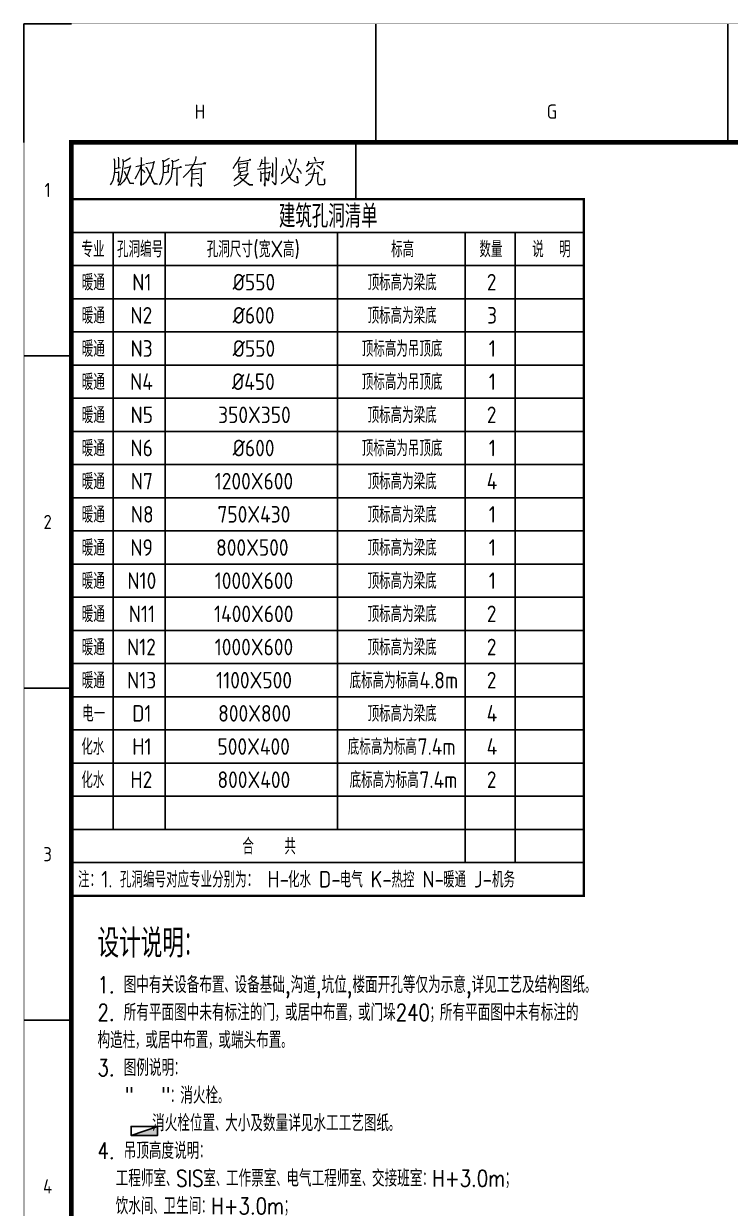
# Model space of a CAD drawing. Extents: x -93062 to 326984, y -142534 to 91021.
# Drawn here: x 2830 to 17736, y 66001 to 91001 of the extents above; entities that cross this region are included whole.
import ezdxf
from ezdxf.enums import TextEntityAlignment as Align

# ---------------------------------------------------------------- set-up
doc = ezdxf.new("R2010")
doc.units = 0
doc.header["$LTSCALE"] = 1000
doc.header["$MEASUREMENT"] = 0
doc.layers.get('0').update_dxf_attribs({"color": 8})
doc.layers.add('EQUIPMENT', color=8, linetype='Continuous')
doc.layers.add('TEXT', color=8, linetype='Continuous')
doc.styles.get("Standard").update_dxf_attribs({"font": 'gbenor.shx', "bigfont": 'gbcbig.shx'})
doc.styles.add('TK', font='GEDITXT.SHX', dxfattribs={"width": 0.85, "height": 3.5, "bigfont": 'DXT.SHX'})

# ---------------------------------------------------------------- blocks, each defined once
blk = doc.blocks.new('GEDI_WK_A1_V')
at = {"color": 3}
for p, q in [((0, 841), (10, 841)), ((0, 816), (0, 841)), ((74.25, 816), (74.25, 841)), ((148.5, 816), (148.5, 841)), ((70, 804), (70, 816)), ((10, 804), (70, 804)), ((0, 770.92), (10, 770.92)), ((0, 700.83), (10, 700.83)), ((0, 630.75), (10, 630.75))]:
    blk.add_line(p, q, dxfattribs=at)
for points, const_width in [([(0, 841), (0, 0), (594, 0), (594, 841)], 0.1), ([(10, 816), (10, 10), (584, 10), (584, 816)], 1)]:
    blk.add_lwpolyline(points, close=True, dxfattribs=dict(at, const_width=const_width))
for s, p in [('H', (37.12, 821)), ('G', (111.38, 821))]:
    blk.add_text(s, height=3, dxfattribs=at).set_placement(p, align=Align.CENTER)
for s, p in [('1', (5, 805.96)), ('2', (5, 735.88)), ('3', (5, 665.79)), ('4', (5, 595.71))]:
    blk.add_text(s, height=3, dxfattribs=at).set_placement(p, align=Align.MIDDLE)
blk = doc.blocks.new('GEDI_Copyright_2012')
at = {"color": 7, "lineweight": 0}
for points in [[(8.99, -3.43), (9.11, -3.83), (9.11, -5.03), (9.11, -5.93), (9.03, -6.73), (8.9, -7.33), (8.73, -8.03), (8.48, -8.53), (8.22, -8.93)], [(10.81, -3.53), (10.9, -4.03), (10.9, -4.68), (10.81, -5.53), (10.73, -6.33), (10.6, -7.03), (10.47, -7.68), (10.3, -8.23), (10.09, -8.72), (9.84, -9.08)], [(9.88, -3.13), (9.96, -3.43), (9.96, -5.33)], [(11.2, -5.43), (12.56, -5.08), (12.47, -4.93), (12.26, -5.58), (12, -6.38), (11.75, -6.98), (11.45, -7.63), (11.03, -8.23), (10.6, -8.68), (10.26, -9.03)], [(12.43, -3.23), (12.34, -3.38), (11.53, -3.88), (10.98, -4.13)], [(14.72, -4.88), (14.42, -5.73), (14.08, -6.43), (13.74, -7.13), (13.45, -7.63), (13.36, -7.78)], [(13.62, -5.08), (15.4, -4.68)], [(14.64, -3.13), (14.81, -3.38), (14.76, -3.33), (14.72, -9.13), (14.68, -8.72), (14.72, -8.13)], [(15.7, -4.48), (17.52, -4.18), (17.44, -4.03), (17.27, -4.68), (17.1, -5.43), (16.93, -5.93), (16.76, -6.43), (16.55, -6.93), (16.21, -7.48), (15.91, -7.98), (15.61, -8.43), (15.32, -8.72), (15.02, -8.98)], [(20.67, -3.38), (20.5, -3.48), (19.35, -4.13), (19.27, -3.73), (19.4, -4.13), (19.4, -5.43), (19.35, -6.23), (19.31, -6.78), (19.22, -7.33), (19.1, -7.83), (18.93, -8.33), (18.72, -8.68), (18.54, -8.98)], [(19.48, -6.38), (19.56, -6.33), (20.54, -6.18), (20.41, -6.23), (20.54, -4.68), (20.63, -4.88), (19.44, -5.13)], [(22.67, -3.58), (21.99, -3.98), (21.35, -4.13), (21.26, -3.73), (21.35, -4.33), (21.31, -4.93), (21.26, -5.58), (21.22, -6.13), (21.13, -6.63), (21.05, -7.18), (20.92, -7.58), (20.71, -7.88), (20.5, -8.23), (20.28, -8.53), (20.07, -8.78), (19.86, -8.98)], [(26.28, -2.98), (26.28, -3.23), (26.02, -4.08), (25.76, -4.68), (25.51, -5.08), (25.04, -5.83), (24.36, -6.63), (23.9, -7.13), (23.6, -7.38)], [(23.98, -4.83), (28.4, -4.43), (28.14, -4.33)], [(28.14, -4.33), (27.8, -4.48)], [(35.45, -3.03), (35.49, -3.23), (34.98, -4.18), (34.52, -4.83), (34.26, -5.23), (34.05, -5.53)], [(35.11, -4.08), (36.34, -3.93), (37.87, -3.68), (37.75, -3.63), (37.49, -3.73)], [(35.24, -4.43), (35.28, -4.73), (35.32, -5.58), (35.32, -6.38), (35.28, -6.23), (37.19, -5.93), (37.07, -5.93), (37.15, -4.23), (37.28, -4.38), (35.28, -4.68)], [(40.12, -3.58), (40.16, -3.88), (39.83, -4.93), (39.66, -5.23)], [(40.12, -4.48), (41.74, -4.33)], [(40.8, -3.03), (40.84, -3.28), (40.8, -9.23), (40.72, -8.88), (40.8, -8.53)], [(42.33, -4.33), (42.42, -4.58), (42.42, -7.33), (42.33, -6.83), (42.37, -6.53)], [(43.1, -3.13), (43.18, -3.43), (43.14, -8.23), (43.14, -8.53), (43.1, -8.78), (43.05, -8.88), (42.97, -8.98), (42.37, -8.23), (43.05, -8.88)], [(47.43, -3.48), (47.39, -4.03), (47.17, -4.73), (47, -5.28), (46.71, -5.88), (46.45, -6.48), (46.2, -6.88), (45.86, -7.38), (45.47, -7.78), (45.09, -8.13), (44.67, -8.48), (44.24, -8.72)], [(45.26, -4.88), (45.43, -5.63), (45.56, -6.18), (45.77, -6.68), (45.99, -7.23), (46.24, -7.63), (46.58, -7.93), (47.05, -8.28), (47.51, -8.43), (47.81, -8.48), (47.94, -8.48), (47.73, -7.78), (47.64, -7.13), (47.81, -8.48)], [(45.82, -3.53), (46.07, -3.93), (46.24, -4.28), (46.32, -4.48), (46.32, -4.63)], [(50.91, -4.68), (50.83, -4.98), (50.44, -5.43), (50.06, -5.83), (49.81, -6.03), (49.55, -6.23)], [(50.06, -3.98), (50.02, -4.33), (49.94, -4.58), (49.85, -4.83), (49.77, -4.98), (49.68, -5.03), (50.02, -4.43), (53.29, -4.13), (53.16, -4.03), (52.78, -4.83)], [(51.21, -3.03), (51.47, -3.58), (51.55, -3.93)], [(51.76, -4.78), (52.27, -5.13), (52.65, -5.43), (52.83, -5.68), (52.91, -5.88)], [(9.11, -6.38), (10.01, -6.28), (9.92, -6.13), (9.92, -8.38), (9.88, -8.08), (9.88, -7.68)], [(9.16, -5.48), (10.39, -5.28)], [(11.15, -6.08), (12.34, -8.63), (13.15, -8.68), (12.38, -8.58), (12.17, -8.28)], [(14.72, -5.63), (15.27, -6.03), (15.4, -6.33)], [(15.61, -5.23), (15.87, -5.28), (17.44, -8.72), (18.2, -8.83), (17.44, -8.63), (17.14, -8.08)], [(21.31, -5.53), (23.22, -5.23), (23.09, -5.18), (22.88, -5.28)], [(22.28, -5.43), (22.28, -9.13), (22.24, -8.88), (22.28, -8.48)], [(25.34, -5.53), (25.43, -5.73), (25.38, -9.03), (25.38, -9.33), (25.34, -9.03), (25.38, -8.68)], [(25.43, -5.73), (27.38, -5.53), (27.38, -5.43), (27.47, -5.53), (27.38, -5.58), (27.38, -9.08), (27.34, -9.28), (26.66, -8.63), (27.34, -9.18)], [(26.96, -6.58), (25.47, -6.73)], [(35.71, -6.38), (35.71, -6.53), (34.98, -7.43), (34.56, -7.78), (34.26, -8.03)], [(35.62, -6.88), (35.75, -6.98), (37.28, -6.68), (37.23, -6.53), (36.77, -7.33), (36.47, -7.68), (36.17, -7.98), (35.71, -8.38), (35.28, -8.72), (34.81, -8.98), (34.26, -9.23)], [(36.64, -5.28), (35.36, -5.48)], [(35.54, -7.38), (35.62, -7.43), (37.57, -8.98), (38.3, -8.93), (37.57, -8.93), (37.32, -8.78)], [(39.27, -5.63), (42.08, -5.33), (42.03, -5.33), (41.87, -5.28), (41.65, -5.38)], [(39.87, -6.13), (39.95, -6.68), (39.95, -6.78), (40, -8.28), (39.95, -7.98), (40, -7.73)], [(40, -6.58), (41.95, -6.28), (41.82, -6.13), (41.74, -6.53), (41.69, -7.18), (41.61, -7.63), (41.57, -7.93), (41.44, -8.08), (41.06, -7.58), (41.48, -8.03)], [(44.67, -5.43), (44.63, -5.93), (44.5, -6.48), (44.37, -6.83), (44.24, -7.03)], [(47.64, -5.43), (48.07, -5.93), (48.36, -6.28), (48.49, -6.58)], [(51.21, -5.48), (51.21, -5.83), (51.08, -6.58), (50.95, -7.03), (50.83, -7.43), (50.7, -7.78), (50.53, -8.13), (50.32, -8.43), (50.06, -8.68), (49.77, -8.93), (49.43, -9.18)], [(49.98, -6.68), (52.19, -6.43), (52.06, -6.28), (52.02, -6.58), (51.93, -8.18), (51.97, -8.63), (52.06, -8.78), (52.19, -8.88), (52.4, -8.88), (52.61, -8.88), (53.21, -8.88), (53.42, -8.78), (53.46, -8.72), (53.42, -7.68), (53.42, -8.78)], [(25.47, -7.68), (26.96, -7.53)]]:
    blk.add_lwpolyline(points, dxfattribs=at)
blk = doc.blocks.new('A$C711966D6')
for name, p in [('GEDI_WK_A1_V', (0, 0)), ('GEDI_Copyright_2012', (10, 816))]:
    blk.add_blockref(name, p)
at = {"style": 'TK', "width": 0.85}
for tag, height, p in [('PROJECTNAME', 4.75, (529, 44)), ('PHASE', 4, (571, 44)), ('DRAWINGNAME', 4.75, (539, 31))]:
    blk.add_attdef(tag, text='', height=height, dxfattribs=at).set_placement(p, align=Align.MIDDLE_CENTER)
for tag, p, height in [('APPROVE', (416, 32.75), 3.5), ('DESIGN', (461, 32.75), 3.5), ('REVIEW1', (416, 25.75), 3.5), ('DRAW', (461, 25.75), 3.5), ('REVIEW2', (416, 18.75), 3.5), ('PROPORTION', (461, 18.75), 3.5), ('DRAWINGNUMBER', (511, 18.5), 4), ('CHECK', (416, 11.75), 3.5), ('DATE', (461, 11.75), 3.5), ('VERSION', (577, 11.75), 3.5)]:
    blk.add_attdef(tag, p, '', height=height, dxfattribs=at)
blk = doc.blocks.new('是飞洒发时')
at = {"xscale": 100, "yscale": 100, "zscale": 100}
blk.add_blockref('A$C711966D6', (0, 0), dxfattribs=at)
blk = doc.blocks.new('trwt')
at = {"layer": 'EQUIPMENT'}
h = blk.add_hatch(color=256, dxfattribs=at)
h.dxf.hatch_style = 1
h.paths.add_polyline_path([(240, 0), (240, 700), (0, 700)])
blk.add_line((0, 700), (240, 0), dxfattribs=at)
blk.add_lwpolyline([(0, 700), (240, 700), (240, 0), (0, 0)], close=True, dxfattribs=at)

msp = doc.modelspace()

# ---------------------------------------------------------------- linework, layer by layer
at = {"const_width": 50}
msp.add_lwpolyline([(3835.5, 72596), (14645.5, 72596), (14645.5, 87296), (3835.5, 87296)], close=True, dxfattribs=at)
for points in [[(3835.5, 86596), (14645.5, 86596)], [(4715.5, 86596), (4715.5, 73996)], [(5816.5, 86596), (5816.5, 73996)], [(9449, 86596), (9449, 73996)], [(12146.5, 86596), (12146.5, 73296)], [(13195, 86596), (13195, 73296)], [(3835.5, 85896), (14645.5, 85896)], [(3835.5, 85196), (14645.5, 85196)], [(3835.5, 84496), (14645.5, 84496)], [(3835.5, 83796), (14645.5, 83796)], [(3835.5, 83096), (14645.5, 83096)], [(3835.5, 82396), (14645.5, 82396)], [(3835.5, 81696), (14645.5, 81696)], [(3835.5, 80996), (14645.5, 80996)], [(3835.5, 80296), (14645.5, 80296)], [(3835.5, 79596), (14645.5, 79596)], [(3835.5, 78896), (14645.5, 78896)], [(3835.5, 78196), (14645.5, 78196)], [(3835.5, 77496), (14645.5, 77496)], [(3835.5, 76796), (14645.5, 76796)], [(3835.5, 76096), (14645.5, 76096)], [(3835.5, 75396), (14645.5, 75396)], [(3835.5, 74696), (14645.5, 74696)], [(3835.5, 73996), (14645.5, 73996)], [(3835.5, 73296), (14645.5, 73296)]]:
    msp.add_lwpolyline(points)

# ---------------------------------------------------------------- block references
msp.add_blockref('是飞洒发时', (2835.5, 6896))
at = {"layer": 'EQUIPMENT', "xscale": 0.8, "yscale": 0.8, "zscale": 0.8, "rotation": 270}
msp.add_blockref('trwt', (5095.2, 67729.8), dxfattribs=at)

# ---------------------------------------------------------------- texts
for s, height, p in [('建筑孔洞清单', 482.27, (8213.9, 86696)), ('专业', 337.59, (4050.2, 86071)), ('孔洞编号', 337.59, (4798.7, 86071)), ('孔洞尺寸', 337.59, (6691.4, 86071)), ('(', 350, (7674.4, 86071)), ('宽', 337.6, (7791.1, 86071)), ('X', 350, (8036.8, 86071)), ('高', 337.6, (8299.3, 86071)), (')', 350, (8545, 86071)), ('标高', 337.59, (10581.8, 86071)), ('数量', 337.59, (12443.6, 86071)), ('说', 337.6, (13556.9, 86071)), ('明', 337.6, (14123.4, 86071)), ('暖通', 337.59, (4055.8, 85371)), ('N1', 350, (5120.2, 85371)), ('%%c550', 350, (7238.9, 85371)), ('顶标高为梁底', 337.59, (10084.7, 85371)), ('2', 350, (12599.9, 85371)), ('暖通', 337.59, (4055.8, 84671)), ('N2', 350, (5082.2, 84671)), ('%%c600', 350, (7238.9, 84671)), ('顶标高为梁底', 337.59, (10084.7, 84671)), ('3', 350, (12606.4, 84671)), ('暖通', 337.59, (4055.8, 83971)), ('N3', 350, (5085, 83971)), ('%%c550', 350, (7238.9, 83971)), ('顶标高为吊顶底', 337.59, (9961.8, 83971)), ('1', 350, (12641.6, 83971)), ('暖通', 337.59, (4055.8, 83271)), ('N4', 350, (5076.4, 83271)), ('%%c450', 350, (7224.3, 83271)), ('顶标高为吊顶底', 337.59, (9961.8, 83271)), ('1', 350, (12641.6, 83271)), ('暖通', 337.59, (4055.8, 82571)), ('N5', 350, (5085, 82571)), ('350X350', 350, (6932.6, 82571)), ('顶标高为梁底', 337.59, (10084.7, 82571)), ('2', 350, (12599.9, 82571)), ('暖通', 337.59, (4055.8, 81871)), ('N6', 350, (5083.8, 81871)), ('%%c600', 350, (7238.9, 81871)), ('顶标高为吊顶底', 337.59, (9961.8, 81871)), ('1', 350, (12641.6, 81871)), ('暖通', 337.59, (4055.8, 81171)), ('N7', 350, (5091, 81171)), ('1200X600', 350, (6859.7, 81171)), ('顶标高为梁底', 337.59, (10084.7, 81171)), ('4', 350, (12597.8, 81171)), ('暖通', 337.59, (4055.8, 80471)), ('N8', 350, (5091, 80471)), ('750X430', 350, (6918.1, 80471)), ('顶标高为梁底', 337.59, (10084.7, 80471)), ('1', 350, (12641.6, 80471)), ('暖通', 337.59, (4055.8, 79771)), ('N9', 350, (5080.6, 79771)), ('800X500', 350, (6889, 79771)), ('顶标高为梁底', 337.59, (10084.7, 79771)), ('1', 350, (12641.6, 79771)), ('暖通', 337.59, (4055.8, 79071)), ('N10', 350, (5018, 79071)), ('1000X600', 350, (6859.7, 79071)), ('顶标高为梁底', 337.59, (10084.7, 79071)), ('1', 350, (12641.6, 79071)), ('暖通', 337.59, (4055.8, 78371)), ('N11', 350, (5047.3, 78371)), ('1400X600', 350, (6845.1, 78371)), ('顶标高为梁底', 337.59, (10084.7, 78371)), ('2', 350, (12599.9, 78371)), ('暖通', 337.59, (4055.8, 77671)), ('N12', 350, (5009.3, 77671)), ('1000X600', 350, (6859.7, 77671)), ('顶标高为梁底', 337.59, (10084.7, 77671)), ('2', 350, (12599.9, 77671)), ('暖通', 337.59, (4055.8, 76971)), ('N13', 350, (5012, 76971)), ('1100X500', 350, (6888.9, 76971)), ('底标高为标高', 337.59, (9705.2, 76971)), ('4.8m', 350, (11179.7, 76971)), ('2', 350, (12599.9, 76971)), ('电一', 337.59, (4063.3, 76271)), ('D1', 350, (5120.2, 76271)), ('800X800', 350, (6932.6, 76271)), ('顶标高为梁底', 337.59, (10084.7, 76271)), ('4', 350, (12597.8, 76271)), ('化水', 337.59, (4046.5, 75571)), ('H1', 350, (5120.2, 75571)), ('500X400', 350, (6918.1, 75571)), ('底标高为标高', 337.59, (9666.8, 75571)), ('7.4m', 350, (11141.2, 75571)), ('4', 350, (12597.8, 75571)), ('化水', 337.59, (4046.5, 74871)), ('H2', 350, (5082.2, 74871)), ('800X400', 350, (6918.1, 74871)), ('底标高为标高', 337.59, (9705.2, 74871)), ('7.4m', 350, (11179.7, 74871)), ('2', 350, (12599.9, 74871)), ('合', 337.6, (7443, 73471)), ('共', 337.6, (8330.5, 73471)), ('注：', 337.59, (3975.5, 72771)), ('1.', 350, (4467, 72771)), ('孔洞编号对应专业分别为：', 337.589, (4860.7, 72771)), ('H-', 350, (7970.1, 72771)), ('化水', 337.59, (8407.6, 72771)), ('D-', 350, (9059.5, 72771)), ('电气', 337.59, (9497, 72771)), ('K-', 350, (10148.9, 72771)), ('热控', 337.59, (10587.9, 72771)), ('N-', 350, (11239.8, 72771)), ('暖通', 337.59, (11677.3, 72771)), ('J-', 350, (12329.2, 72771)), ('机务', 337.59, (12708.3, 72771))]:
    msp.add_text(s, height=height).set_placement(p)
at = {"layer": 'TEXT', "insert": (4387.5, 71893.1), "char_height": 360, "width": 10270.182, "attachment_point": 1}
msp.add_mtext('{\\Fgeditxt,dxt|c134;\\H1.6667x;\\W0.8;设计说明\\Fsimplex,gbcbig|c134;：\\Fgeditxt,dxt|c134;\\P\\H0.58332x;1. 图中有关设备布置\\Fsimplex,gbcbig|c134;、\\Fgeditxt,dxt|c134;设备基础,沟道,坑位,楼面开孔等仅为示意,详见工艺及结构图纸\\Fsimplex,gbcbig|c134;。\\Fgeditxt,dxt|c134;\\P2. 所有平面图中未有标注的门\\Fsimplex,gbcbig|c134;，\\Fgeditxt,dxt|c134;或居中布置\\Fsimplex,gbcbig|c134;，\\Fgeditxt,dxt|c134;或门垛240\\Fsimplex,gbcbig|c134;；\\Fgeditxt,dxt|c134;所有平面图中未有标注的构造柱\\Fsimplex,gbcbig|c134;，\\Fgeditxt,dxt|c134;或居中布置\\Fsimplex,gbcbig|c134;，\\Fgeditxt,dxt|c134;或端头布置\\Fsimplex,gbcbig|c134;。\\Fgeditxt,dxt|c134;\\P3. 图例说明\\Fgbenor,gbcbig|c134;：\\Fgeditxt,dxt|c134;\\P   "   "\\Fsimplex,gbcbig|c134;：\\Fgeditxt,dxt|c134;消火栓\\Fsimplex,gbcbig|c134;。\\Fgeditxt,dxt|c134;\\P      消火栓位置\\Fsimplex,gbcbig|c134;、\\Fgeditxt,dxt|c134;大小及数量详见水工工艺图纸\\Fsimplex,gbcbig|c134;。\\Fgeditxt,dxt|c134;\\P4. 吊顶高度说明\\Fsimplex,gbcbig|c134;：\\Fgeditxt,dxt|c134;\\P  工程师室\\Fsimplex,gbcbig|c134;、\\Fgeditxt,dxt|c134;SIS室\\Fsimplex,gbcbig|c134;、\\Fgeditxt,dxt|c134;工作票室\\Fsimplex,gbcbig|c134;、\\Fgeditxt,dxt|c134;电气工程师室\\Fsimplex,gbcbig|c134;、\\Fgeditxt,dxt|c134;交接班室\\Fsimplex,gbcbig|c134;：\\Fgeditxt,dxt|c134;H+3.0m\\Fsimplex,gbcbig|c134;；\\Fgeditxt,dxt|c134;\\P  饮水间\\Fsimplex,gbcbig|c134;、\\Fgeditxt,dxt|c134;卫生间\\Fsimplex,gbcbig|c134;：\\Fgeditxt,dxt|c134;H+3.0m\\Fsimplex,gbcbig|c134;；\\Fgeditxt,dxt|c134;\\P  会议室\\Fsimplex,gbcbig|c134;：\\Fgeditxt,dxt|c134;H+3.0m(最终以二次装修设计图为准)\\Fsimplex,gbcbig|c134;；\\Fgeditxt,dxt|c134; \\P  集控室\\Fsimplex,gbcbig|c134;：\\Fgeditxt,dxt|c134;H+4.0m(最终以二次装修设计图为准)\\Fsimplex,gbcbig|c134;；\\Fgeditxt,dxt|c134; \\P  走廊1\\Fsimplex,gbcbig|c134;：\\Fgeditxt,dxt|c134;H+2.8m(最终以二次装修设计图为准)\\Fsimplex,gbcbig|c134;；\\Fgeditxt,dxt|c134;\\P  走廊2\\Fsimplex,gbcbig|c134;：\\Fgeditxt,dxt|c134;H+3.5m(最终以二次装修设计图为准)\\Fsimplex,gbcbig|c134;；\\Fgeditxt,dxt|c134; \\P  消防气瓶间\\Fsimplex,gbcbig|c134;：\\Fgeditxt,dxt|c134;H+3.5m\\Fsimplex,gbcbig|c134;；\\Fgeditxt,dxt|c134; \\P  注\\Fsimplex,gbcbig|c134;：\\Fgeditxt,dxt|c134;H为本层楼层建筑完成面标高\\P5. 图纸中墙面所留孔洞封堵措施详见各专业图纸或技术规格书具体要求\\Fsimplex,gbcbig|c134;，\\Fgeditxt,dxt|c134;并满足防火\\Fsimplex,gbcbig|c134;、\\Fgeditxt,dxt|c134;防水\\Fsimplex,gbcbig|c134;、\\Fgeditxt,dxt|c134;强度等要求\\Fsimplex,gbcbig|c134;。\\Fgeditxt,dxt|c134;\\P6. 电气房间的钢结构构件应喷涂防火涂料\\Fsimplex,gbcbig|c134;，\\Fgeditxt,dxt|c134;有防腐要求的房间的钢结构构件应做防腐处理\\Fsimplex,gbcbig|c134;，\\Fgeditxt,dxt|c134;具体详见结构专业相关说明\\Fsimplex,gbcbig|c134;。\\Fgeditxt,dxt|c134;\\P7. 所有室内上下水管如穿越电气房间均用侧砖(120厚)封包到顶\\Fsimplex,gbcbig|c134;，\\Fgeditxt,dxt|c134;\\H1x;管井尺寸一般不大于350X350\\Fsimplex,gbcbig|c134;（\\Fgeditxt,dxt|c134;除特别说明外\\Fsimplex,gbcbig|c134;），\\Fgeditxt,dxt|c134;\\H1x;面贴材料及颜色与相邻墙身相同\\Fsimplex,gbcbig|c134;。\\Fgeditxt,dxt|c134;\\P8. 工艺专业如需在外墙安装设备\\Fsimplex,gbcbig|c134;，\\Fgeditxt,dxt|c134;应依靠结构构件受力\\Fsimplex,gbcbig|c134;，\\Fgeditxt,dxt|c134;不允许直接在墙体上吊挂\\Fsimplex,gbcbig|c134;。\\Fgeditxt,dxt|c134;\\P9. 墙体砌筑前应预留大件设备安装孔\\Fsimplex,gbcbig|c134;，\\Fgeditxt,dxt|c134;待设备(如电气房间)安装就位后再砌筑封闭\\Fsimplex,gbcbig|c134;。\\Fgeditxt,dxt|c134;\\P10. 电梯部分仅为示意,最终布置见电梯厂家专业图纸\\Fsimplex,gbcbig|c134;。\\Fgeditxt,dxt|c134;\\P11. 由于本层集控室\\Fsimplex,gbcbig|c134;、\\Fgeditxt,dxt|c134;会议室\\Fsimplex,gbcbig|c134;、\\Fgeditxt,dxt|c134;走廊的装修由专业室内装修设计公司负责二次设计\\Fsimplex,gbcbig|c134;，\\Fgeditxt,dxt|c134;故施工安装时请注意结合二次装修设计图纸\\Fsimplex,gbcbig|c134;，\\Fgeditxt,dxt|c134;切勿遗忘\\Fsimplex,gbcbig|c134;。}', dxfattribs=at)

doc.saveas('drawing.dxf')
